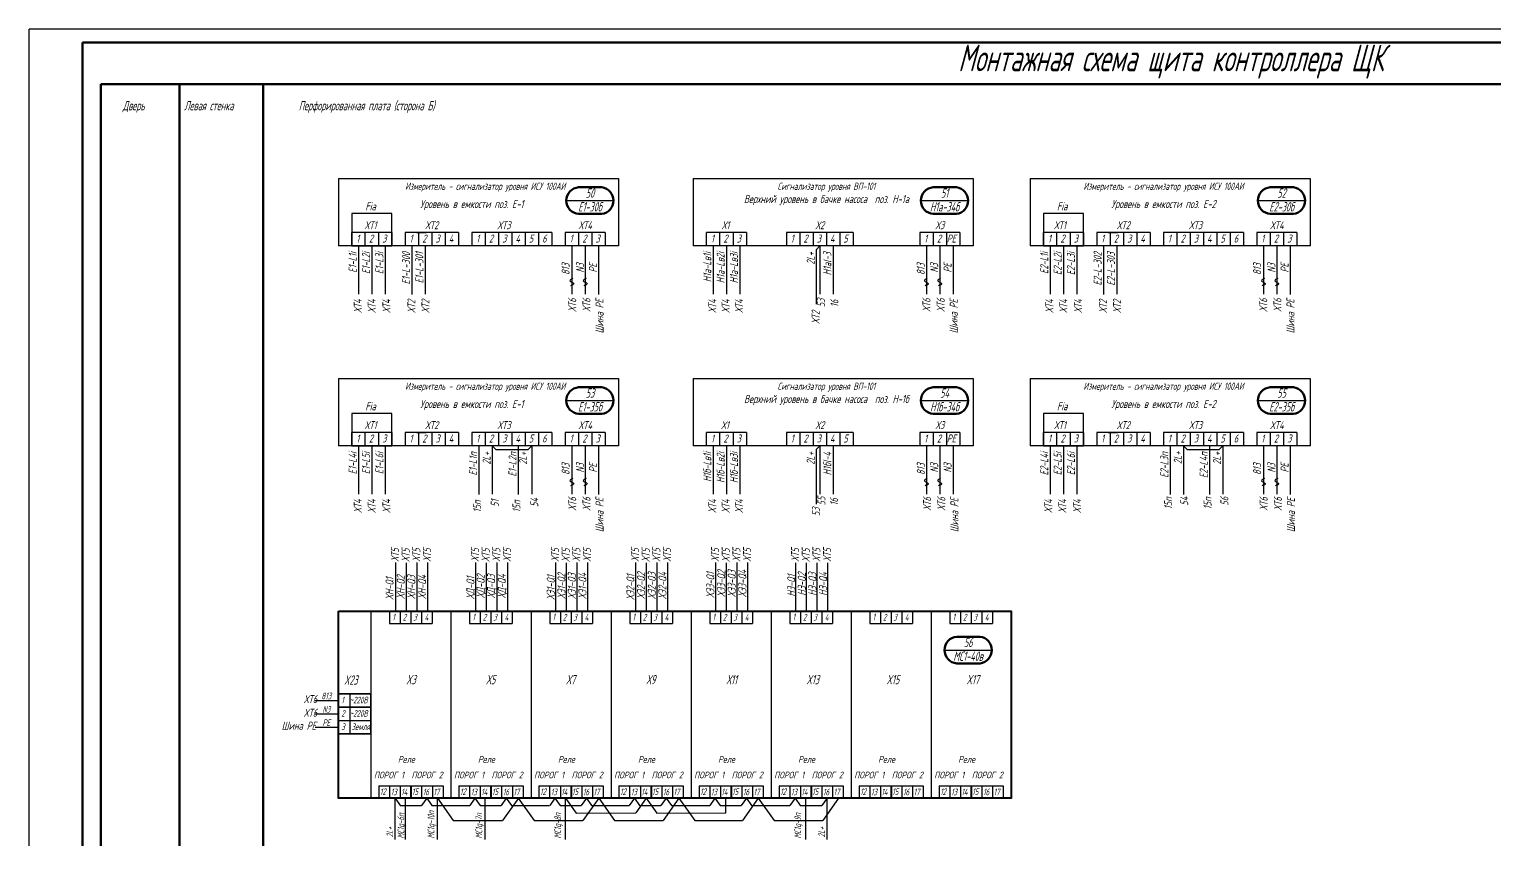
# Model space of a CAD drawing. Header units: millimetres. Extents: x -338 to 6826, y -8218 to 3153.
# Drawn here: x 2037 to 2586, y -5999 to -5695 of the extents above; entities that cross this region are included whole.
import ezdxf
from ezdxf.enums import TextEntityAlignment as Align

# ---------------------------------------------------------------- set-up
doc = ezdxf.new("R2010")
doc.units = ezdxf.units.MM
for name, color, linetype, lineweight in [('Датчики', 31, 'Continuous', 50), ('Рамка тонкая', 5, 'Continuous', 25), ('Текст_КИП', 2, 'Continuous', 25)]:
    doc.layers.add(name, color=color, linetype=linetype, lineweight=lineweight)
for name, color, linetype in [('доп', 7, 'Continuous'), ('ТЕКСТ', 2, 'Continuous'), ('Текст.', 51, 'Continuous')]:
    doc.layers.add(name, color=color, linetype=linetype)
doc.styles.add('Simplex', font='simplex.shx', dxfattribs={"width": 0.7, "oblique": 15})

msp = doc.modelspace()

# ---------------------------------------------------------------- linework, layer by layer
at = {"lineweight": 60}
for p, q in [((2056.94, -5700.16), (3082.94, -5700.16)), ((2056.94, -6284.16), (2056.94, -5700.16))]:
    msp.add_line(p, q, dxfattribs=at)
at = {"color": 5, "lineweight": 60}
for p, q in [((2063.71, -5715.74), (3006.97, -5715.74)), ((2063.71, -6248.51), (2063.71, -5715.74)), ((2093.28, -6248.51), (2093.28, -5715.74)), ((2124.59, -6248.51), (2124.59, -5715.74))]:
    msp.add_line(p, q, dxfattribs=at)
at = {"lineweight": 30}
for p, q in [((2152.83, -5751.12), (2257.83, -5751.12)), ((2152.83, -5751.12), (2152.83, -5776.26)), ((2257.83, -5751.12), (2257.83, -5776.26)), ((2285.73, -5751.12), (2390.73, -5751.12)), ((2285.73, -5751.12), (2285.73, -5776.26)), ((2390.73, -5751.12), (2390.73, -5776.26)), ((2412.06, -5751.12), (2517.06, -5751.12)), ((2412.06, -5751.12), (2412.06, -5776.26)), ((2517.06, -5751.12), (2517.06, -5776.26)), ((2162.83, -5771.26), (2157.83, -5771.26)), ((2157.83, -5776.26), (2157.83, -5771.26)), ((2162.83, -5776.26), (2162.83, -5771.26)), ((2167.83, -5771.26), (2162.83, -5771.26)), ((2167.83, -5771.26), (2167.83, -5776.26)), ((2172.83, -5771.26), (2167.83, -5771.26)), ((2172.83, -5771.26), (2172.83, -5776.26)), ((2177.83, -5771.26), (2177.83, -5776.26)), ((2187.83, -5771.26), (2177.83, -5771.26)), ((2182.83, -5771.26), (2182.83, -5776.26)), ((2187.83, -5771.26), (2187.83, -5776.26)), ((2197.83, -5771.26), (2187.83, -5771.26)), ((2192.83, -5771.26), (2192.83, -5776.26)), ((2197.83, -5771.26), (2197.83, -5776.26)), ((2202.83, -5771.26), (2202.83, -5776.26)), ((2232.83, -5771.26), (2202.83, -5771.26)), ((2207.83, -5771.26), (2207.83, -5776.26)), ((2207.83, -5771.26), (2207.83, -5776.26)), ((2212.83, -5771.26), (2212.83, -5776.26)), ((2217.83, -5771.26), (2217.83, -5776.26)), ((2222.83, -5771.26), (2222.83, -5776.26)), ((2227.83, -5771.26), (2227.83, -5776.26)), ((2227.83, -5771.26), (2227.83, -5776.26)), ((2232.83, -5771.26), (2232.83, -5776.26)), ((2237.83, -5771.26), (2237.83, -5776.26)), ((2252.83, -5771.26), (2237.83, -5771.26)), ((2242.83, -5771.26), (2242.83, -5776.26)), ((2242.83, -5771.26), (2242.83, -5776.26)), ((2247.83, -5771.26), (2247.83, -5776.26)), ((2252.83, -5771.26), (2252.83, -5776.26)), ((2295.73, -5771.26), (2290.73, -5771.26)), ((2290.73, -5776.26), (2290.73, -5771.26)), ((2295.73, -5776.26), (2295.73, -5771.26)), ((2305.73, -5771.26), (2295.73, -5771.26)), ((2300.73, -5771.26), (2300.73, -5776.26)), ((2305.73, -5771.26), (2305.73, -5776.26)), ((2320.73, -5771.26), (2320.73, -5776.26)), ((2345.73, -5771.26), (2320.73, -5771.26)), ((2325.73, -5771.26), (2325.73, -5776.26)), ((2325.73, -5771.26), (2325.73, -5776.26)), ((2330.73, -5771.26), (2330.73, -5776.26)), ((2335.73, -5771.26), (2335.73, -5776.26)), ((2340.73, -5771.26), (2340.73, -5776.26)), ((2345.73, -5771.26), (2340.73, -5771.26)), ((2345.73, -5771.26), (2345.73, -5776.26)), ((2370.73, -5771.26), (2370.73, -5776.26)), ((2385.73, -5771.26), (2370.73, -5771.26)), ((2375.73, -5771.26), (2375.73, -5776.26)), ((2375.73, -5771.26), (2375.73, -5776.26)), ((2380.73, -5771.26), (2380.73, -5776.26)), ((2385.73, -5771.26), (2385.73, -5776.26)), ((2422.06, -5771.26), (2417.06, -5771.26)), ((2417.06, -5776.26), (2417.06, -5771.26)), ((2422.06, -5776.26), (2422.06, -5771.26)), ((2427.06, -5771.26), (2422.06, -5771.26)), ((2427.06, -5771.26), (2427.06, -5776.26)), ((2432.06, -5771.26), (2427.06, -5771.26)), ((2432.06, -5771.26), (2432.06, -5776.26)), ((2437.06, -5771.26), (2437.06, -5776.26)), ((2447.06, -5771.26), (2437.06, -5771.26)), ((2442.06, -5771.26), (2442.06, -5776.26)), ((2447.06, -5771.26), (2447.06, -5776.26)), ((2457.06, -5771.26), (2447.06, -5771.26)), ((2452.06, -5771.26), (2452.06, -5776.26)), ((2457.06, -5771.26), (2457.06, -5776.26)), ((2462.06, -5771.26), (2462.06, -5776.26)), ((2492.06, -5771.26), (2462.06, -5771.26)), ((2467.06, -5771.26), (2467.06, -5776.26)), ((2467.06, -5771.26), (2467.06, -5776.26)), ((2472.06, -5771.26), (2472.06, -5776.26)), ((2477.06, -5771.26), (2477.06, -5776.26)), ((2482.06, -5771.26), (2482.06, -5776.26)), ((2487.06, -5771.26), (2487.06, -5776.26)), ((2487.06, -5771.26), (2487.06, -5776.26)), ((2492.06, -5771.26), (2492.06, -5776.26)), ((2497.06, -5771.26), (2497.06, -5776.26)), ((2512.06, -5771.26), (2497.06, -5771.26)), ((2502.06, -5771.26), (2502.06, -5776.26)), ((2502.06, -5771.26), (2502.06, -5776.26)), ((2507.06, -5771.26), (2507.06, -5776.26)), ((2512.06, -5771.26), (2512.06, -5776.26)), ((2257.83, -5776.26), (2152.83, -5776.26)), ((2390.73, -5776.26), (2285.73, -5776.26)), ((2517.06, -5776.26), (2412.06, -5776.26)), ((2152.83, -5826.05), (2257.83, -5826.05)), ((2152.83, -5826.05), (2152.83, -5851.19)), ((2257.83, -5826.05), (2257.83, -5851.19)), ((2285.73, -5826.05), (2390.73, -5826.05)), ((2285.73, -5826.05), (2285.73, -5851.19)), ((2390.73, -5826.05), (2390.73, -5851.19)), ((2412.06, -5826.05), (2517.06, -5826.05)), ((2412.06, -5826.05), (2412.06, -5851.19)), ((2517.06, -5826.05), (2517.06, -5851.19)), ((2162.83, -5846.19), (2157.83, -5846.19)), ((2157.83, -5851.19), (2157.83, -5846.19)), ((2162.83, -5851.19), (2162.83, -5846.19)), ((2167.83, -5846.19), (2162.83, -5846.19)), ((2167.83, -5846.19), (2167.83, -5851.19)), ((2172.83, -5846.19), (2167.83, -5846.19)), ((2172.83, -5846.19), (2172.83, -5851.19)), ((2177.83, -5846.19), (2177.83, -5851.19)), ((2187.83, -5846.19), (2177.83, -5846.19)), ((2182.83, -5846.19), (2182.83, -5851.19)), ((2187.83, -5846.19), (2187.83, -5851.19)), ((2197.83, -5846.19), (2187.83, -5846.19)), ((2192.83, -5846.19), (2192.83, -5851.19)), ((2197.83, -5846.19), (2197.83, -5851.19)), ((2202.83, -5846.19), (2202.83, -5851.19)), ((2232.83, -5846.19), (2202.83, -5846.19)), ((2207.83, -5846.19), (2207.83, -5851.19)), ((2207.83, -5846.19), (2207.83, -5851.19)), ((2212.83, -5846.19), (2212.83, -5851.19)), ((2217.83, -5846.19), (2217.83, -5851.19)), ((2222.83, -5846.19), (2222.83, -5851.19)), ((2227.83, -5846.19), (2227.83, -5851.19)), ((2227.83, -5846.19), (2227.83, -5851.19)), ((2232.83, -5846.19), (2232.83, -5851.19)), ((2237.83, -5846.19), (2237.83, -5851.19)), ((2252.83, -5846.19), (2237.83, -5846.19)), ((2242.83, -5846.19), (2242.83, -5851.19)), ((2242.83, -5846.19), (2242.83, -5851.19)), ((2247.83, -5846.19), (2247.83, -5851.19)), ((2252.83, -5846.19), (2252.83, -5851.19)), ((2295.73, -5846.19), (2290.73, -5846.19)), ((2290.73, -5851.19), (2290.73, -5846.19)), ((2295.73, -5851.19), (2295.73, -5846.19)), ((2305.73, -5846.19), (2295.73, -5846.19)), ((2300.73, -5846.19), (2300.73, -5851.19)), ((2305.73, -5846.19), (2305.73, -5851.19)), ((2320.73, -5846.19), (2320.73, -5851.19)), ((2345.73, -5846.19), (2320.73, -5846.19)), ((2325.73, -5846.19), (2325.73, -5851.19)), ((2325.73, -5846.19), (2325.73, -5851.19)), ((2330.73, -5846.19), (2330.73, -5851.19)), ((2335.73, -5846.19), (2335.73, -5851.19)), ((2340.73, -5846.19), (2340.73, -5851.19)), ((2345.73, -5846.19), (2340.73, -5846.19)), ((2345.73, -5846.19), (2345.73, -5851.19)), ((2370.73, -5846.19), (2370.73, -5851.19)), ((2385.73, -5846.19), (2370.73, -5846.19)), ((2375.73, -5846.19), (2375.73, -5851.19)), ((2375.73, -5846.19), (2375.73, -5851.19)), ((2380.73, -5846.19), (2380.73, -5851.19)), ((2385.73, -5846.19), (2385.73, -5851.19)), ((2422.06, -5846.19), (2417.06, -5846.19)), ((2417.06, -5851.19), (2417.06, -5846.19)), ((2422.06, -5851.19), (2422.06, -5846.19)), ((2427.06, -5846.19), (2422.06, -5846.19)), ((2427.06, -5846.19), (2427.06, -5851.19)), ((2432.06, -5846.19), (2427.06, -5846.19)), ((2432.06, -5846.19), (2432.06, -5851.19)), ((2437.06, -5846.19), (2437.06, -5851.19)), ((2447.06, -5846.19), (2437.06, -5846.19)), ((2442.06, -5846.19), (2442.06, -5851.19)), ((2447.06, -5846.19), (2447.06, -5851.19)), ((2457.06, -5846.19), (2447.06, -5846.19)), ((2452.06, -5846.19), (2452.06, -5851.19)), ((2457.06, -5846.19), (2457.06, -5851.19)), ((2462.06, -5846.19), (2462.06, -5851.19)), ((2492.06, -5846.19), (2462.06, -5846.19)), ((2467.06, -5846.19), (2467.06, -5851.19)), ((2467.06, -5846.19), (2467.06, -5851.19)), ((2472.06, -5846.19), (2472.06, -5851.19)), ((2477.06, -5846.19), (2477.06, -5851.19)), ((2482.06, -5846.19), (2482.06, -5851.19)), ((2487.06, -5846.19), (2487.06, -5851.19)), ((2487.06, -5846.19), (2487.06, -5851.19)), ((2492.06, -5846.19), (2492.06, -5851.19)), ((2497.06, -5846.19), (2497.06, -5851.19)), ((2512.06, -5846.19), (2497.06, -5846.19)), ((2502.06, -5846.19), (2502.06, -5851.19)), ((2502.06, -5846.19), (2502.06, -5851.19)), ((2507.06, -5846.19), (2507.06, -5851.19)), ((2512.06, -5846.19), (2512.06, -5851.19)), ((2257.83, -5851.19), (2152.83, -5851.19)), ((2390.73, -5851.19), (2285.73, -5851.19)), ((2517.06, -5851.19), (2412.06, -5851.19))]:
    msp.add_line(p, q, dxfattribs=at)
at = {"color": 0, "linetype": 'ByBlock'}
for p, q in [((2238.23, -5759.36), (2255.93, -5759.36)), ((2371.13, -5759.36), (2388.84, -5759.36)), ((2497.46, -5759.36), (2515.16, -5759.36)), ((2238.23, -5834.29), (2255.93, -5834.29)), ((2371.13, -5834.29), (2388.84, -5834.29)), ((2497.46, -5834.29), (2515.16, -5834.29)), ((2379.98, -5927.74), (2397.68, -5927.74))]:
    msp.add_line(p, q, dxfattribs=at)
for p, q in [((2182.15, -5771.26), (2185.65, -5771.26)), ((2441.38, -5771.26), (2444.88, -5771.26)), ((2160.33, -5776.26), (2160.33, -5794.37)), ((2165.33, -5776.26), (2165.33, -5794.37)), ((2170.33, -5776.26), (2170.33, -5794.37)), ((2180.33, -5776.26), (2180.33, -5794.49)), ((2185.33, -5776.26), (2185.33, -5794.37)), ((2240.33, -5776.26), (2240.33, -5794.37)), ((2245.33, -5776.26), (2245.33, -5794.37)), ((2250.33, -5776.26), (2250.33, -5794.49)), ((2293.23, -5776.26), (2293.23, -5794.37)), ((2298.23, -5776.26), (2298.23, -5794.37)), ((2303.23, -5776.26), (2303.23, -5794.37)), ((2331.87, -5777.73), (2333.23, -5776.26)), ((2331.87, -5777.73), (2331.87, -5798.18)), ((2333.23, -5776.26), (2333.23, -5794.37)), ((2338.23, -5776.26), (2338.23, -5794.37)), ((2373.23, -5776.26), (2373.23, -5794.37)), ((2378.23, -5776.26), (2378.23, -5794.37)), ((2383.23, -5776.26), (2383.23, -5794.37)), ((2419.56, -5776.26), (2419.56, -5794.37)), ((2424.56, -5776.26), (2424.56, -5794.37)), ((2429.56, -5776.26), (2429.56, -5794.37)), ((2439.56, -5776.26), (2439.56, -5794.49)), ((2444.56, -5776.26), (2444.56, -5794.37)), ((2499.56, -5776.26), (2499.56, -5794.37)), ((2504.56, -5776.26), (2504.56, -5794.37)), ((2509.56, -5776.26), (2509.56, -5794.49)), ((2185.33, -5789.37), (2185.33, -5794.37)), ((2444.56, -5789.37), (2444.56, -5794.37)), ((2182.15, -5846.19), (2185.65, -5846.19)), ((2441.38, -5846.19), (2444.88, -5846.19)), ((2160.33, -5851.19), (2160.33, -5869.29)), ((2165.33, -5851.19), (2165.33, -5869.29)), ((2170.33, -5851.19), (2170.33, -5869.29)), ((2205.47, -5851.19), (2205.47, -5869.42)), ((2210.47, -5851.19), (2210.47, -5869.29)), ((2211.83, -5852.66), (2210.47, -5851.19)), ((2211.83, -5852.66), (2223.88, -5852.66)), ((2220.24, -5851.19), (2220.24, -5869.42)), ((2220.24, -5851.19), (2220.24, -5869.42)), ((2223.88, -5852.66), (2225.24, -5851.19)), ((2225.24, -5851.19), (2225.24, -5869.29)), ((2225.24, -5851.19), (2225.24, -5869.29)), ((2240.33, -5851.19), (2240.33, -5869.29)), ((2245.33, -5851.19), (2245.33, -5869.29)), ((2250.33, -5851.19), (2250.33, -5869.42)), ((2293.23, -5851.19), (2293.23, -5869.29)), ((2298.23, -5851.19), (2298.23, -5869.29)), ((2303.23, -5851.19), (2303.23, -5869.29)), ((2331.87, -5852.66), (2333.23, -5851.19)), ((2331.87, -5852.66), (2331.87, -5873.11)), ((2333.23, -5851.19), (2333.23, -5869.29)), ((2338.23, -5851.19), (2338.23, -5869.29)), ((2373.23, -5851.19), (2373.23, -5869.29)), ((2378.23, -5851.19), (2378.23, -5869.29)), ((2383.23, -5851.19), (2383.23, -5869.29)), ((2419.56, -5851.19), (2419.56, -5869.29)), ((2424.56, -5851.19), (2424.56, -5869.29)), ((2429.56, -5851.19), (2429.56, -5869.29)), ((2464.56, -5851.19), (2464.56, -5869.42)), ((2469.56, -5851.19), (2469.56, -5869.48)), ((2470.92, -5852.66), (2469.56, -5851.19)), ((2470.92, -5852.66), (2482.97, -5852.66)), ((2479.33, -5851.19), (2479.33, -5869.42)), ((2482.97, -5852.66), (2484.33, -5851.19)), ((2484.33, -5851.19), (2484.33, -5869.29)), ((2499.56, -5851.19), (2499.56, -5869.29)), ((2504.56, -5851.19), (2504.56, -5869.29)), ((2509.56, -5851.19), (2509.56, -5869.42)), ((2174.18, -5894.96), (2174.18, -5913.06)), ((2178.18, -5895.06), (2178.18, -5913.16)), ((2182.18, -5894.96), (2182.18, -5913.06)), ((2186.18, -5894.96), (2186.18, -5913.06)), ((2204.18, -5894.96), (2204.18, -5913.06)), ((2208.18, -5895.06), (2208.18, -5913.16)), ((2212.18, -5894.96), (2212.18, -5913.06)), ((2216.18, -5894.96), (2216.18, -5913.06)), ((2234.18, -5894.96), (2234.18, -5913.06)), ((2238.18, -5895.06), (2238.18, -5913.16)), ((2242.18, -5894.96), (2242.18, -5913.06)), ((2246.18, -5894.96), (2246.18, -5913.06)), ((2264.18, -5894.96), (2264.18, -5913.06)), ((2268.18, -5895.06), (2268.18, -5913.16)), ((2272.18, -5894.96), (2272.18, -5913.06)), ((2276.18, -5894.96), (2276.18, -5913.06)), ((2294.18, -5894.96), (2294.18, -5913.06)), ((2298.18, -5895.06), (2298.18, -5913.16)), ((2302.18, -5894.96), (2302.18, -5913.06)), ((2306.18, -5894.96), (2306.18, -5913.06)), ((2324.18, -5895.05), (2324.18, -5913.15)), ((2328.18, -5895.06), (2328.18, -5913.16)), ((2332.18, -5895.05), (2332.18, -5913.15)), ((2336.18, -5895.05), (2336.18, -5913.15)), ((2165, -5913.15), (2165, -5983.26)), ((2171.99, -5913.16), (2171.99, -5917.8)), ((2175.99, -5913.16), (2175.99, -5917.8)), ((2179.99, -5913.16), (2179.99, -5917.8)), ((2183.99, -5913.16), (2183.99, -5917.8)), ((2183.99, -5913.16), (2183.99, -5917.8)), ((2187.99, -5913.16), (2187.99, -5917.8)), ((2195, -5913.15), (2195, -5983.26)), ((2195, -5913.25), (2195, -5983.26)), ((2201.99, -5913.16), (2201.99, -5917.8)), ((2205.99, -5913.16), (2205.99, -5917.8)), ((2209.99, -5913.16), (2209.99, -5917.8)), ((2213.99, -5913.16), (2213.99, -5917.8)), ((2213.99, -5913.16), (2213.99, -5917.8)), ((2217.99, -5913.16), (2217.99, -5917.8)), ((2225, -5913.15), (2225, -5983.26)), ((2225, -5913.25), (2225, -5983.26)), ((2231.99, -5913.16), (2231.99, -5917.8)), ((2235.99, -5913.16), (2235.99, -5917.8)), ((2239.99, -5913.16), (2239.99, -5917.8)), ((2243.99, -5913.16), (2243.99, -5917.8)), ((2243.99, -5913.16), (2243.99, -5917.8)), ((2247.99, -5913.16), (2247.99, -5917.8)), ((2255, -5913.15), (2255, -5983.26)), ((2255, -5913.25), (2255, -5983.26)), ((2261.99, -5913.16), (2261.99, -5917.8)), ((2265.99, -5913.16), (2265.99, -5917.8)), ((2269.99, -5913.16), (2269.99, -5917.8)), ((2273.99, -5913.16), (2273.99, -5917.8)), ((2273.99, -5913.16), (2273.99, -5917.8)), ((2277.99, -5913.16), (2277.99, -5917.8)), ((2285.01, -5913.15), (2285.01, -5983.26)), ((2285.01, -5913.25), (2285.01, -5983.26)), ((2285.01, -5913.25), (2285.01, -5983.26)), ((2291.99, -5913.16), (2291.99, -5917.8)), ((2295.99, -5913.16), (2295.99, -5917.8)), ((2299.99, -5913.16), (2299.99, -5917.8)), ((2303.99, -5913.16), (2303.99, -5917.8)), ((2303.99, -5913.16), (2303.99, -5917.8)), ((2307.99, -5913.16), (2307.99, -5917.8)), ((2315.01, -5913.15), (2315.01, -5983.26)), ((2315.01, -5913.25), (2315.01, -5983.26)), ((2315.01, -5913.25), (2315.01, -5983.26)), ((2322, -5913.16), (2322, -5917.8)), ((2326, -5913.16), (2326, -5917.8)), ((2330, -5913.16), (2330, -5917.8)), ((2334, -5913.16), (2334, -5917.8)), ((2334, -5913.16), (2334, -5917.8)), ((2338, -5913.16), (2338, -5917.8)), ((2345.01, -5913.15), (2345.01, -5983.26)), ((2345.01, -5913.25), (2345.01, -5983.26)), ((2345.01, -5913.25), (2345.01, -5983.26)), ((2345.01, -5913.25), (2345.01, -5983.26)), ((2352, -5913.16), (2352, -5917.8)), ((2356, -5913.16), (2356, -5917.8)), ((2360, -5913.16), (2360, -5917.8)), ((2364, -5913.16), (2364, -5917.8)), ((2364, -5913.16), (2364, -5917.8)), ((2368, -5913.16), (2368, -5917.8)), ((2375.01, -5913.15), (2375.01, -5983.26)), ((2375.01, -5913.25), (2375.01, -5983.26)), ((2375.01, -5913.25), (2375.01, -5983.26)), ((2375.01, -5913.25), (2375.01, -5983.26)), ((2382, -5913.16), (2382, -5917.8)), ((2386, -5913.16), (2386, -5917.8)), ((2390, -5913.16), (2390, -5917.8)), ((2394, -5913.16), (2394, -5917.8)), ((2394, -5913.16), (2394, -5917.8)), ((2398, -5913.16), (2398, -5917.8)), ((2405.01, -5913.25), (2405.01, -5983.26)), ((2171.99, -5917.8), (2187.99, -5917.8)), ((2201.99, -5917.8), (2217.99, -5917.8)), ((2231.99, -5917.8), (2247.99, -5917.8)), ((2261.99, -5917.8), (2277.99, -5917.8)), ((2291.99, -5917.8), (2307.99, -5917.8)), ((2322, -5917.8), (2338, -5917.8)), ((2352, -5917.8), (2368, -5917.8)), ((2382, -5917.8), (2398, -5917.8)), ((2144.03, -5946.7), (2152.83, -5946.7)), ((2144.03, -5951.7), (2152.83, -5951.7)), ((2144.03, -5956.7), (2152.83, -5956.7)), ((2167.96, -5978.62), (2167.96, -5983.26)), ((2167.96, -5978.62), (2179.98, -5978.62)), ((2171.96, -5978.62), (2171.96, -5983.26)), ((2175.98, -5978.62), (2175.98, -5983.26)), ((2179.98, -5978.62), (2179.98, -5983.26)), ((2179.98, -5978.62), (2179.98, -5983.26)), ((2179.98, -5978.62), (2192.01, -5978.62)), ((2183.98, -5978.62), (2183.98, -5983.26)), ((2188.01, -5978.62), (2188.01, -5983.26)), ((2192.01, -5978.62), (2192.01, -5983.26)), ((2192.01, -5978.62), (2192.01, -5983.26)), ((2197.96, -5978.62), (2197.96, -5983.26)), ((2197.96, -5978.62), (2209.98, -5978.62)), ((2201.96, -5978.62), (2201.96, -5983.26)), ((2205.98, -5978.62), (2205.98, -5983.26)), ((2209.98, -5978.62), (2209.98, -5983.26)), ((2209.98, -5978.62), (2209.98, -5983.26)), ((2209.98, -5978.62), (2209.98, -5983.26)), ((2209.98, -5978.62), (2222.01, -5978.62)), ((2209.98, -5978.62), (2209.98, -5983.26)), ((2209.98, -5978.62), (2209.98, -5983.26)), ((2213.98, -5978.62), (2213.98, -5983.26)), ((2218.01, -5978.62), (2218.01, -5983.26)), ((2222.01, -5978.62), (2222.01, -5983.26)), ((2222.01, -5978.62), (2222.01, -5983.26)), ((2227.96, -5978.62), (2227.96, -5983.26)), ((2227.96, -5978.62), (2239.99, -5978.62)), ((2231.96, -5978.62), (2231.96, -5983.26)), ((2235.99, -5978.62), (2235.99, -5983.26)), ((2239.99, -5978.62), (2239.99, -5983.26)), ((2239.99, -5978.62), (2239.99, -5983.26)), ((2239.99, -5978.62), (2239.99, -5983.26)), ((2239.99, -5978.62), (2252.01, -5978.62)), ((2239.99, -5978.62), (2239.99, -5983.26)), ((2239.99, -5978.62), (2239.99, -5983.26)), ((2243.99, -5978.62), (2243.99, -5983.26)), ((2248.01, -5978.62), (2248.01, -5983.26)), ((2252.01, -5978.62), (2252.01, -5983.26)), ((2252.01, -5978.62), (2252.01, -5983.26)), ((2257.96, -5978.62), (2257.96, -5983.26)), ((2257.96, -5978.62), (2269.99, -5978.62)), ((2261.96, -5978.62), (2261.96, -5983.26)), ((2265.99, -5978.62), (2265.99, -5983.26)), ((2269.99, -5978.62), (2269.99, -5983.26)), ((2269.99, -5978.62), (2269.99, -5983.26)), ((2269.99, -5978.62), (2269.99, -5983.26)), ((2269.99, -5978.62), (2282.02, -5978.62)), ((2269.99, -5978.62), (2269.99, -5983.26)), ((2269.99, -5978.62), (2269.99, -5983.26)), ((2273.99, -5978.62), (2273.99, -5983.26)), ((2278.02, -5978.62), (2278.02, -5983.26)), ((2282.02, -5978.62), (2282.02, -5983.26)), ((2282.02, -5978.62), (2282.02, -5983.26)), ((2287.96, -5978.62), (2287.96, -5983.26)), ((2287.96, -5978.62), (2299.99, -5978.62)), ((2291.96, -5978.62), (2291.96, -5983.26)), ((2295.99, -5978.62), (2295.99, -5983.26)), ((2299.99, -5978.62), (2299.99, -5983.26)), ((2299.99, -5978.62), (2299.99, -5983.26)), ((2299.99, -5978.62), (2299.99, -5983.26)), ((2299.99, -5978.62), (2312.02, -5978.62)), ((2299.99, -5978.62), (2299.99, -5983.26)), ((2299.99, -5978.62), (2299.99, -5983.26)), ((2303.99, -5978.62), (2303.99, -5983.26)), ((2308.02, -5978.62), (2308.02, -5983.26)), ((2312.02, -5978.62), (2312.02, -5983.26)), ((2312.02, -5978.62), (2312.02, -5983.26)), ((2317.96, -5978.62), (2317.96, -5983.26)), ((2317.96, -5978.62), (2329.99, -5978.62)), ((2321.96, -5978.62), (2321.96, -5983.26)), ((2325.99, -5978.62), (2325.99, -5983.26)), ((2329.99, -5978.62), (2329.99, -5983.26)), ((2329.99, -5978.62), (2329.99, -5983.26)), ((2329.99, -5978.62), (2329.99, -5983.26)), ((2329.99, -5978.62), (2342.02, -5978.62)), ((2329.99, -5978.62), (2329.99, -5983.26)), ((2329.99, -5978.62), (2329.99, -5983.26)), ((2333.99, -5978.62), (2333.99, -5983.26)), ((2338.02, -5978.62), (2338.02, -5983.26)), ((2342.02, -5978.62), (2342.02, -5983.26)), ((2342.02, -5978.62), (2342.02, -5983.26)), ((2347.96, -5978.62), (2347.96, -5983.26)), ((2347.96, -5978.62), (2359.99, -5978.62)), ((2351.96, -5978.62), (2351.96, -5983.26)), ((2355.99, -5978.62), (2355.99, -5983.26)), ((2359.99, -5978.62), (2359.99, -5983.26)), ((2359.99, -5978.62), (2359.99, -5983.26)), ((2359.99, -5978.62), (2359.99, -5983.26)), ((2359.99, -5978.62), (2372.02, -5978.62)), ((2359.99, -5978.62), (2359.99, -5983.26)), ((2359.99, -5978.62), (2359.99, -5983.26)), ((2363.99, -5978.62), (2363.99, -5983.26)), ((2368.02, -5978.62), (2368.02, -5983.26)), ((2372.02, -5978.62), (2372.02, -5983.26)), ((2372.02, -5978.62), (2372.02, -5983.26)), ((2377.96, -5978.62), (2377.96, -5983.26)), ((2377.96, -5978.62), (2389.99, -5978.62)), ((2381.96, -5978.62), (2381.96, -5983.26)), ((2385.99, -5978.62), (2385.99, -5983.26)), ((2389.99, -5978.62), (2389.99, -5983.26)), ((2389.99, -5978.62), (2389.99, -5983.26)), ((2389.99, -5978.62), (2389.99, -5983.26)), ((2389.99, -5978.62), (2402.02, -5978.62)), ((2389.99, -5978.62), (2389.99, -5983.26)), ((2389.99, -5978.62), (2389.99, -5983.26)), ((2393.99, -5978.62), (2393.99, -5983.26)), ((2398.02, -5978.62), (2398.02, -5983.26)), ((2402.02, -5978.62), (2402.02, -5983.26)), ((2402.02, -5978.62), (2402.02, -5983.26)), ((2174.02, -5983.25), (2175.97, -5986.01)), ((2174.02, -5998.77), (2174.02, -5983.26)), ((2175.97, -5986.02), (2183.93, -5986.02)), ((2178.01, -5998.77), (2178.01, -5983.26)), ((2185.89, -5983.26), (2183.93, -5986.02)), ((2185.89, -5983.26), (2187.84, -5986.02)), ((2187.84, -5986.02), (2202.02, -5986.02)), ((2189.91, -5998.77), (2189.91, -5983.26)), ((2189.91, -5983.26), (2195.86, -5991.62)), ((2203.98, -5983.26), (2202.02, -5986.02)), ((2203.98, -5983.26), (2205.93, -5986.02)), ((2205.93, -5986.02), (2213.77, -5986.02)), ((2207.8, -5998.77), (2207.8, -5983.26)), ((2215.73, -5983.26), (2213.77, -5986.02)), ((2220.25, -5983.23), (2214.33, -5991.62)), ((2215.73, -5983.26), (2217.68, -5986.02)), ((2217.68, -5986.02), (2231.98, -5986.03)), ((2220.23, -5983.26), (2226.18, -5991.62)), ((2233.96, -5983.26), (2232, -5986.02)), ((2233.96, -5983.26), (2235.91, -5986.02)), ((2235.91, -5986.02), (2243.79, -5986.02)), ((2237.95, -5998.77), (2237.95, -5983.26)), ((2237.95, -5983.26), (2241.89, -5988.82)), ((2245.74, -5983.26), (2243.79, -5986.02)), ((2250.36, -5983.26), (2244.46, -5991.62)), ((2245.74, -5983.26), (2247.7, -5986.02)), ((2247.7, -5986.02), (2261.8, -5986.02)), ((2250.36, -5983.26), (2256.29, -5991.59)), ((2263.76, -5983.26), (2261.8, -5986.02)), ((2263.76, -5983.26), (2265.71, -5986.02)), ((2268.19, -5983.23), (2264.26, -5988.79)), ((2265.71, -5986.02), (2273.7, -5986.02)), ((2268.19, -5983.26), (2272.14, -5988.82)), ((2275.65, -5983.26), (2273.7, -5986.02)), ((2280.43, -5983.26), (2274.55, -5991.59)), ((2275.65, -5983.26), (2277.61, -5986.02)), ((2277.61, -5986.02), (2291.97, -5986.02)), ((2280.43, -5983.26), (2286.36, -5991.59)), ((2293.92, -5983.26), (2291.97, -5986.02)), ((2293.92, -5983.26), (2295.87, -5986.02)), ((2295.87, -5986.02), (2303.78, -5986.02)), ((2298.04, -5988.79), (2298.05, -5983.23)), ((2305.73, -5983.26), (2303.78, -5986.02)), ((2310.14, -5983.26), (2304.25, -5991.59)), ((2305.73, -5983.26), (2307.69, -5986.02)), ((2307.69, -5986.02), (2322.04, -5986.02)), ((2310.14, -5983.26), (2316.07, -5991.59)), ((2323.99, -5983.26), (2322.04, -5986.02)), ((2323.99, -5983.26), (2325.94, -5986.02)), ((2325.94, -5986.02), (2334.04, -5986.02)), ((2328.05, -5998.77), (2328.05, -5983.26)), ((2336, -5983.26), (2334.04, -5986.02)), ((2340.2, -5983.26), (2334.32, -5991.59)), ((2336, -5998.77), (2336, -5983.26)), ((2195.86, -5991.62), (2214.33, -5991.62)), ((2226.18, -5991.62), (2244.46, -5991.62)), ((2241.89, -5988.82), (2264.26, -5988.79)), ((2256.29, -5991.59), (2274.55, -5991.59)), ((2272.14, -5988.82), (2298.05, -5988.79)), ((2286.36, -5991.59), (2304.25, -5991.59)), ((2316.07, -5991.59), (2334.32, -5991.59))]:
    msp.add_line(p, q)
at = {"ltscale": 0.5}
for p, q in [((2217.83, -5776.26), (2212.83, -5776.26)), ((2252.83, -5776.26), (2247.83, -5776.26)), ((2335.73, -5776.26), (2330.73, -5776.26)), ((2385.73, -5776.26), (2380.73, -5776.26)), ((2477.06, -5776.26), (2472.06, -5776.26)), ((2517.06, -5776.26), (2507.06, -5776.26)), ((2217.83, -5851.19), (2212.83, -5851.19)), ((2252.83, -5851.19), (2247.83, -5851.19)), ((2335.73, -5851.19), (2330.73, -5851.19)), ((2385.73, -5851.19), (2380.73, -5851.19)), ((2477.06, -5851.19), (2472.06, -5851.19)), ((2517.06, -5851.19), (2507.06, -5851.19))]:
    msp.add_line(p, q, dxfattribs=at)
at = {"lineweight": 40}
for p, q in [((2405.01, -5913.25), (2405.01, -5983.26)), ((2179.98, -5978.62), (2179.98, -5983.26)), ((2209.98, -5978.62), (2209.98, -5983.26)), ((2239.99, -5978.62), (2239.99, -5983.26)), ((2269.99, -5978.62), (2269.99, -5983.26)), ((2299.99, -5978.62), (2299.99, -5983.26)), ((2329.99, -5978.62), (2329.99, -5983.26)), ((2359.99, -5978.62), (2359.99, -5983.26)), ((2389.99, -5978.62), (2389.99, -5983.26))]:
    msp.add_line(p, q, dxfattribs=at)
at = {"lineweight": 25}
for p, q in [((2152.83, -5944.2), (2165, -5944.2)), ((2165, -5944.2), (2152.83, -5944.2)), ((2152.83, -5944.2), (2152.83, -5949.2)), ((2152.83, -5945.37), (2152.83, -5950.37)), ((2152.83, -5946.7), (2152.83, -5951.7)), ((2157.24, -5954.2), (2157.24, -5944.2)), ((2165, -5954.2), (2165, -5944.2)), ((2152.83, -5949.2), (2165, -5949.2)), ((2165, -5949.2), (2152.83, -5949.2)), ((2152.83, -5949.2), (2152.83, -5959.2)), ((2152.83, -5954.2), (2165, -5954.2)), ((2152.83, -5959.2), (2165, -5959.2)), ((2165, -5959.2), (2152.83, -5959.2)), ((2157.24, -5959.2), (2157.24, -5954.2)), ((2165, -5959.2), (2165, -5954.2))]:
    msp.add_line(p, q, dxfattribs=at)
for points in [[(2157.83, -5776.26), (2172.83, -5776.26), (2172.83, -5764.19), (2157.83, -5764.19)], [(2417.06, -5776.26), (2432.06, -5776.26), (2432.06, -5764.19), (2417.06, -5764.19)], [(2157.83, -5851.19), (2172.83, -5851.19), (2172.83, -5839.12), (2157.83, -5839.12)], [(2417.06, -5851.19), (2432.06, -5851.19), (2432.06, -5839.12), (2417.06, -5839.12)]]:
    msp.add_lwpolyline(points, close=True)
at = {"lineweight": 40}
msp.add_lwpolyline([(2152.83, -5913.15), (2405.01, -5913.15), (2405.01, -5983.26), (2152.83, -5983.26)], close=True, dxfattribs=at)
at = {"color": 30, "linetype": 'ByBlock', "lineweight": 30, "end_tangent": (0, -1)}
for points in [[(2240.64, -5788.51), (2239.58, -5789.38), (2240.99, -5790.46), (2239.77, -5791.25)], [(2245.64, -5788.51), (2244.58, -5789.38), (2245.99, -5790.46), (2244.77, -5791.25)], [(2373.54, -5788.51), (2372.48, -5789.38), (2373.89, -5790.46), (2372.67, -5791.25)], [(2378.54, -5788.51), (2377.48, -5789.38), (2378.89, -5790.46), (2377.67, -5791.25)], [(2499.87, -5788.51), (2498.81, -5789.38), (2500.22, -5790.46), (2499, -5791.25)], [(2504.87, -5788.51), (2503.81, -5789.38), (2505.22, -5790.46), (2504, -5791.25)], [(2240.64, -5863.44), (2239.58, -5864.31), (2240.99, -5865.39), (2239.77, -5866.17)], [(2245.64, -5863.44), (2244.58, -5864.31), (2245.99, -5865.39), (2244.77, -5866.17)], [(2373.54, -5863.44), (2372.48, -5864.31), (2373.89, -5865.39), (2372.67, -5866.17)], [(2378.54, -5863.44), (2377.48, -5864.31), (2378.89, -5865.39), (2377.67, -5866.17)], [(2499.87, -5863.44), (2498.81, -5864.31), (2500.22, -5865.39), (2499, -5866.17)], [(2504.87, -5863.44), (2503.81, -5864.31), (2505.22, -5865.39), (2504, -5866.17)]]:
    msp.add_spline(points, degree=3, dxfattribs=at)
at = {"layer": 'Датчики'}
for points in [[(2242.85, -5754.36, 0.926486), (2242.85, -5764.34, 0.920396)], [(2251.55, -5764.34, 0.877065), (2251.55, -5754.36, 0.890947)], [(2375.76, -5754.36, 0.926486), (2375.76, -5764.34, 0.920396)], [(2384.46, -5764.34, 0.877065), (2384.46, -5754.36, 0.890947)], [(2502.08, -5754.36, 0.926486), (2502.08, -5764.34, 0.920396)], [(2510.79, -5764.34, 0.877065), (2510.79, -5754.36, 0.890947)], [(2242.85, -5829.29, 0.926486), (2242.85, -5839.27, 0.920396)], [(2251.55, -5839.27, 0.877065), (2251.55, -5829.29, 0.890947)], [(2375.76, -5829.29, 0.926486), (2375.76, -5839.27, 0.920396)], [(2384.46, -5839.27, 0.877065), (2384.46, -5829.29, 0.890947)], [(2502.08, -5829.29, 0.926486), (2502.08, -5839.27, 0.920396)], [(2510.79, -5839.27, 0.877065), (2510.79, -5829.29, 0.890947)], [(2384.6, -5922.74, 0.926486), (2384.6, -5932.73, 0.920396)], [(2393.3, -5932.73, 0.877065), (2393.3, -5922.74, 0.890947)]]:
    msp.add_lwpolyline(points, format="xyb", dxfattribs=at)
for points in [[(2251.55, -5754.36), (2242.85, -5754.36)], [(2384.46, -5754.36), (2375.76, -5754.36)], [(2510.79, -5754.36), (2502.08, -5754.36)], [(2251.55, -5764.34), (2242.85, -5764.34)], [(2384.46, -5764.34), (2375.76, -5764.34)], [(2510.79, -5764.34), (2502.08, -5764.34)], [(2251.55, -5829.29), (2242.85, -5829.29)], [(2384.46, -5829.29), (2375.76, -5829.29)], [(2510.79, -5829.29), (2502.08, -5829.29)], [(2251.55, -5839.27), (2242.85, -5839.27)], [(2384.46, -5839.27), (2375.76, -5839.27)], [(2510.79, -5839.27), (2502.08, -5839.27)], [(2393.3, -5922.74), (2384.6, -5922.74)], [(2393.3, -5932.73), (2384.6, -5932.73)]]:
    msp.add_lwpolyline(points, dxfattribs=at)
at = {"layer": 'Рамка тонкая'}
for p in [(3087.94, -5695.16), (2036.94, -6289.16)]:
    msp.add_line(p, (2036.94, -5695.16), dxfattribs=at)

# ---------------------------------------------------------------- texts
at = {"lineweight": -3, "style": 'Simplex', "oblique": 15, "width": 0.6}
for s, p in [('X23', (2154.92, -5940.73)), ('X3', (2178.21, -5940.57)), ('Х5', (2208.22, -5940.57)), ('Х7', (2238.22, -5940.57)), ('Х9', (2268.22, -5940.57)), ('Х11', (2298.22, -5940.57)), ('X13', (2328.22, -5940.57)), ('X15', (2358.22, -5940.57)), ('X17', (2388.22, -5940.57))]:
    msp.add_text(s, height=3.5, dxfattribs=at).set_placement(p)
at = {"color": 2, "lineweight": -3, "style": 'Simplex', "oblique": 15, "width": 0.6}
for s, p in [('813', (2148.28, -5946.18)), ('N3', (2148.28, -5951.18)), ('PE', (2148.28, -5956.18))]:
    msp.add_text(s, height=2.5, dxfattribs=at).set_placement(p, align=Align.CENTER)
at = {"lineweight": 25, "style": 'Simplex', "oblique": 15, "width": 0.6}
for s, p in [('1', (2153.87, -5947.75)), ('~220В', (2157.04, -5947.75)), ('2', (2153.87, -5952.75)), ('~220В', (2157.04, -5952.75)), ('3', (2153.87, -5957.75)), ('Земля', (2157.7, -5957.75))]:
    msp.add_text(s, height=2.5, dxfattribs=at).set_placement(p)
at = {"style": 'Simplex', "oblique": 15, "width": 0.7}
for s, p in [('Реле ', (2175.09, -5969.95)), ('Реле ', (2205.09, -5969.95)), ('Реле ', (2235.09, -5969.95)), ('Реле ', (2265.1, -5969.95)), ('Реле ', (2295.1, -5969.95)), ('Реле ', (2325.1, -5969.95)), ('Реле ', (2355.1, -5969.95)), ('Реле ', (2385.1, -5969.95)), ('ПОРОГ 1  ПОРОГ 2', (2166.12, -5975.81)), ('ПОРОГ 1  ПОРОГ 2', (2196.12, -5975.81)), ('ПОРОГ 1  ПОРОГ 2', (2226.12, -5975.81)), ('ПОРОГ 1  ПОРОГ 2', (2256.12, -5975.81)), ('ПОРОГ 1  ПОРОГ 2', (2286.12, -5975.81)), ('ПОРОГ 1  ПОРОГ 2', (2316.12, -5975.81)), ('ПОРОГ 1  ПОРОГ 2', (2346.12, -5975.81)), ('ПОРОГ 1  ПОРОГ 2', (2376.12, -5975.81))]:
    msp.add_text(s, height=2.5, dxfattribs=at).set_placement(p)
at = {"color": 2, "linetype": 'Continuous', "style": 'Simplex', "oblique": 15, "width": 0.6}
for s, p in [('МС1q-6п', (2177.47, -5998.38)), ('МС1q-10п', (2188.78, -5998.38)), ('МС1q-7п', (2206.69, -5998.38)), ('МС1q-8п', (2236.24, -5998.38)), ('МС1q-9п', (2326.23, -5998.38)), ('2L+', (2173.32, -5997.92)), ('2L+', (2335.19, -5997.92))]:
    msp.add_text(s, height=2.5, rotation=90, dxfattribs=at).set_placement(p)
at = {"layer": 'доп', "style": 'Simplex', "oblique": 15, "width": 0.6}
for s, p in [('1', (2173.47, -5916.6)), ('2', (2177.56, -5916.69)), ('3', (2181.47, -5916.69)), ('4', (2185.78, -5916.73)), ('1', (2203.47, -5916.6)), ('2', (2207.56, -5916.69)), ('3', (2211.47, -5916.69)), ('4', (2215.78, -5916.73)), ('1', (2233.47, -5916.6)), ('2', (2237.56, -5916.69)), ('3', (2241.47, -5916.69)), ('4', (2245.78, -5916.73)), ('1', (2263.47, -5916.6)), ('2', (2267.56, -5916.69)), ('3', (2271.47, -5916.69)), ('4', (2275.78, -5916.73)), ('1', (2293.47, -5916.6)), ('2', (2297.56, -5916.69)), ('3', (2301.47, -5916.69)), ('4', (2305.78, -5916.73)), ('1', (2323.47, -5916.6)), ('2', (2327.56, -5916.69)), ('3', (2331.47, -5916.69)), ('4', (2335.78, -5916.73)), ('1', (2353.47, -5916.6)), ('2', (2357.56, -5916.69)), ('3', (2361.47, -5916.69)), ('4', (2365.78, -5916.73)), ('1', (2383.47, -5916.6)), ('2', (2387.56, -5916.69)), ('3', (2391.47, -5916.69)), ('4', (2395.79, -5916.73)), ('12', (2169.46, -5982.06)), ('13', (2173.55, -5982.15)), ('14', (2177.46, -5982.15)), ('15', (2181.49, -5982.06)), ('16', (2185.58, -5982.15)), ('17', (2189.49, -5982.15)), ('12', (2199.46, -5982.06)), ('13', (2203.55, -5982.15)), ('14', (2207.46, -5982.15)), ('15', (2211.49, -5982.06)), ('16', (2215.58, -5982.15)), ('17', (2219.49, -5982.15)), ('12', (2229.46, -5982.06)), ('13', (2233.55, -5982.15)), ('14', (2237.46, -5982.15)), ('15', (2241.49, -5982.06)), ('16', (2245.58, -5982.15)), ('17', (2249.49, -5982.15)), ('12', (2259.46, -5982.06)), ('13', (2263.55, -5982.15)), ('14', (2267.46, -5982.15)), ('15', (2271.49, -5982.06)), ('16', (2275.58, -5982.15)), ('17', (2279.49, -5982.15)), ('12', (2289.46, -5982.06)), ('13', (2293.55, -5982.15)), ('14', (2297.46, -5982.15)), ('15', (2301.49, -5982.06)), ('16', (2305.58, -5982.15)), ('17', (2309.49, -5982.15)), ('12', (2319.46, -5982.06)), ('13', (2323.56, -5982.15)), ('14', (2327.46, -5982.15)), ('15', (2331.49, -5982.06)), ('16', (2335.58, -5982.15)), ('17', (2339.49, -5982.15)), ('12', (2349.47, -5982.06)), ('13', (2353.56, -5982.15)), ('14', (2357.46, -5982.15)), ('15', (2361.49, -5982.06)), ('16', (2365.58, -5982.15)), ('17', (2369.49, -5982.15)), ('12', (2379.47, -5982.06)), ('13', (2383.56, -5982.15)), ('14', (2387.46, -5982.15)), ('15', (2391.49, -5982.06)), ('16', (2395.59, -5982.15)), ('17', (2399.49, -5982.15))]:
    msp.add_text(s, height=2.5, dxfattribs=at).set_placement(p, align=Align.CENTER)
at = {"layer": 'ТЕКСТ', "style": 'Simplex', "oblique": 15, "width": 0.6}
for s, height, p in [('Дверь', 3.5, (2071.97, -5725.51)), ('Левая стенка', 3.5, (2094.98, -5725.51)), ('Перфорированная плата (сторона Б)', 3.5, (2137.94, -5725.51)), ('ХТ6', 3, (2139.85, -5947.64)), ('ХТ6', 3, (2139.85, -5952.75)), ('Шина РЕ', 3, (2131.52, -5957.6))]:
    msp.add_text(s, height=height, dxfattribs=at).set_placement(p)
for s, p in [('50', (2247.08, -5758.27)), ('51', (2379.98, -5758.27)), ('52', (2506.31, -5758.27)), ('Е1-30б', (2247.08, -5763.42)), ('Н1а-34б', (2379.98, -5763.42)), ('Е2-30б', (2506.31, -5763.42)), ('53', (2247.08, -5833.2)), ('54', (2379.98, -5833.2)), ('55', (2506.31, -5833.2)), ('Е1-35б', (2247.08, -5838.35)), ('Н1б-34б', (2379.98, -5838.35)), ('Е2-35б', (2506.31, -5838.35)), ('56', (2388.83, -5926.65)), ('МС1-40в', (2388.83, -5931.8))]:
    msp.add_text(s, height=3.5, dxfattribs=at).set_placement(p, align=Align.CENTER)
at = {"layer": 'ТЕКСТ', "color": 3, "style": 'Simplex', "oblique": 15, "width": 0.6}
for s, p in [('ХТ4', (2161.56, -5801.41)), ('ХТ4', (2166.8, -5801.41)), ('ХТ4', (2172.32, -5801.41)), ('ХТ2', (2181.68, -5801.41)), ('ХТ2', (2186.94, -5801.41)), ('ХТ6', (2241.95, -5800.98)), ('ХТ6', (2247.3, -5800.98)), ('ХТ4', (2294.46, -5801.41)), ('ХТ4', (2299.46, -5801.41)), ('ХТ4', (2304.46, -5801.41)), ('53', (2335.18, -5799.28)), ('16', (2340.22, -5799.27)), ('ХТ6', (2374.72, -5800.98)), ('ХТ6', (2380.07, -5800.98)), ('ХТ4', (2420.79, -5801.41)), ('ХТ4', (2426.03, -5801.41)), ('ХТ4', (2431.55, -5801.41)), ('ХТ2', (2440.91, -5801.41)), ('ХТ2', (2446.17, -5801.41)), ('ХТ6', (2500.95, -5800.98)), ('ХТ6', (2506.29, -5800.98)), ('ХТ2', (2333.18, -5805.53)), ('51', (2212.93, -5874.14)), ('54', (2227.7, -5874.14)), ('ХТ6', (2241.95, -5875.46)), ('ХТ6', (2247.3, -5875.46)), ('55', (2335.34, -5873.57)), ('16', (2340.06, -5873.61)), ('ХТ6', (2374.97, -5875.46)), ('ХТ6', (2380.31, -5875.46)), ('15п', (2465.3, -5875.02)), ('54', (2471.32, -5873.63)), ('15п', (2480.07, -5875.02)), ('56', (2486.4, -5873.64)), ('ХТ6', (2501.09, -5875.46)), ('ХТ6', (2506.44, -5875.46)), ('ХТ4', (2161.56, -5876.34)), ('ХТ4', (2166.8, -5876.34)), ('ХТ4', (2172.32, -5876.34)), ('15п', (2206.25, -5876.18)), ('15п', (2221.02, -5876.18)), ('ХТ4', (2294.46, -5876.34)), ('ХТ4', (2299.46, -5876.34)), ('ХТ4', (2304.46, -5876.34)), ('53', (2333.31, -5877.58)), ('ХТ4', (2420.4, -5876.34)), ('ХТ4', (2425.64, -5876.34)), ('ХТ4', (2431.16, -5876.34)), ('ХТ5', (2175.49, -5894.59)), ('ХТ5', (2179.49, -5894.69)), ('ХТ5', (2183.49, -5894.59)), ('ХТ5', (2187.49, -5894.59)), ('ХТ5', (2205.49, -5894.59)), ('ХТ5', (2209.49, -5894.69)), ('ХТ5', (2213.49, -5894.59)), ('ХТ5', (2217.49, -5894.59)), ('ХТ5', (2235.49, -5894.59)), ('ХТ5', (2239.49, -5894.69)), ('ХТ5', (2243.49, -5894.59)), ('ХТ5', (2247.49, -5894.59)), ('ХТ5', (2265.49, -5894.59)), ('ХТ5', (2269.49, -5894.69)), ('ХТ5', (2273.49, -5894.59)), ('ХТ5', (2277.49, -5894.59)), ('ХТ5', (2295.49, -5894.59)), ('ХТ5', (2299.49, -5894.69)), ('ХТ5', (2303.49, -5894.59)), ('ХТ5', (2307.49, -5894.59)), ('ХТ5', (2325.49, -5894.59)), ('ХТ5', (2329.49, -5894.69)), ('ХТ5', (2333.49, -5894.59)), ('ХТ5', (2337.49, -5894.59))]:
    msp.add_text(s, height=3, rotation=90, dxfattribs=at).set_placement(p)
for p in [(2252.17, -5796.26), (2384.94, -5796.26), (2511.16, -5796.26), (2252.17, -5870.74), (2385.19, -5870.74), (2511.31, -5870.74)]:
    msp.add_text('Шина PE', height=3, rotation=90, dxfattribs=at).set_placement(p, align=Align.RIGHT)
at = {"layer": 'Текст.', "lineweight": 40, "style": 'Simplex', "oblique": 15, "width": 0.6}
msp.add_text('Монтажная схема щита контроллера ЩК', height=10, dxfattribs=at).set_placement((2385.1, -5710.9))
at = {"layer": 'Текст_КИП', "color": 1, "style": 'Simplex', "oblique": 15, "width": 0.6}
for s, p in [('Измеритель - сигнализатор уровня ИСУ 100АИ', (2207.83, -5755.32)), ('Сигнализатор уровня ВП-101', (2335.73, -5755.32)), ('Измеритель - сигнализатор уровня ИСУ 100АИ', (2462.06, -5755.32)), ('Измеритель - сигнализатор уровня ИСУ 100АИ', (2207.83, -5830.25)), ('Сигнализатор уровня ВП-101', (2335.73, -5830.25)), ('Измеритель - сигнализатор уровня ИСУ 100АИ', (2462.06, -5830.25))]:
    msp.add_text(s, height=2.7, dxfattribs=at).set_placement(p, align=Align.CENTER)
at = {"layer": 'Текст_КИП', "color": 0, "linetype": 'ByBlock', "style": 'Simplex', "oblique": 15, "width": 0.6}
for s, p in [('Fia', (2164.86, -5762.98)), ('Fia', (2424.09, -5762.98)), ('ХТ1', (2164.86, -5770.06)), ('ХТ2', (2187.78, -5770.06)), ('ХТ3', (2214.86, -5770.06)), ('ХТ4', (2245.33, -5770.06)), ('Х1', (2297.92, -5770.06)), ('Х2', (2333.26, -5770.06)), ('Х3', (2378.23, -5770.06)), ('ХТ1', (2423.27, -5770.06)), ('ХТ2', (2447.01, -5770.06)), ('ХТ3', (2474.09, -5770.06)), ('ХТ4', (2504.56, -5770.06)), ('1', (2160.07, -5775.07)), ('2', (2164.99, -5775.06)), ('3', (2169.99, -5775.06)), ('1', (2179.99, -5775.06)), ('2', (2184.99, -5775.06)), ('3', (2189.99, -5775.06)), ('4', (2194.99, -5775.06)), ('1', (2204.99, -5775.06)), ('2', (2209.99, -5775.06)), ('3', (2214.99, -5775.06)), ('4', (2219.99, -5775.06)), ('5', (2224.99, -5775.06)), ('6', (2229.99, -5775.06)), ('1', (2239.99, -5775.06)), ('2', (2244.99, -5775.06)), ('3', (2249.99, -5775.06)), ('1', (2292.97, -5775.07)), ('2', (2297.89, -5775.06)), ('3', (2302.89, -5775.06)), ('1', (2322.89, -5775.06)), ('2', (2327.89, -5775.06)), ('3', (2332.89, -5775.06)), ('4', (2337.89, -5775.06)), ('5', (2342.89, -5775.06)), ('1', (2372.89, -5775.06)), ('2', (2377.89, -5775.06)), ('PE', (2382.54, -5775.06)), ('1', (2419.3, -5775.07)), ('2', (2424.22, -5775.06)), ('3', (2429.22, -5775.06)), ('1', (2439.22, -5775.06)), ('2', (2444.22, -5775.06)), ('3', (2449.22, -5775.06)), ('4', (2454.22, -5775.06)), ('1', (2464.22, -5775.06)), ('2', (2469.22, -5775.06)), ('3', (2474.22, -5775.06)), ('4', (2479.22, -5775.06)), ('5', (2484.22, -5775.06)), ('6', (2489.22, -5775.06)), ('1', (2499.22, -5775.06)), ('2', (2504.22, -5775.06)), ('3', (2509.22, -5775.06)), ('Fia', (2164.86, -5837.91)), ('Fia', (2424.09, -5837.91)), ('ХТ1', (2164.86, -5844.98)), ('ХТ2', (2187.78, -5844.98)), ('ХТ3', (2214.86, -5844.98)), ('ХТ4', (2245.33, -5844.98)), ('Х1', (2297.7, -5844.98)), ('Х2', (2333.26, -5844.98)), ('Х3', (2378.23, -5844.98)), ('ХТ1', (2423.27, -5844.98)), ('ХТ2', (2447.01, -5844.98)), ('ХТ3', (2474.09, -5844.98)), ('ХТ4', (2504.56, -5844.98)), ('1', (2160.07, -5849.99)), ('2', (2164.99, -5849.98)), ('3', (2169.99, -5849.98)), ('1', (2179.99, -5849.98)), ('2', (2184.99, -5849.98)), ('3', (2189.99, -5849.98)), ('4', (2194.99, -5849.98)), ('1', (2204.99, -5849.98)), ('2', (2209.99, -5849.98)), ('3', (2214.99, -5849.98)), ('4', (2219.99, -5849.98)), ('5', (2224.99, -5849.98)), ('6', (2229.99, -5849.98)), ('1', (2239.99, -5849.98)), ('2', (2244.99, -5849.98)), ('3', (2249.99, -5849.98)), ('1', (2292.97, -5849.99)), ('2', (2297.89, -5849.98)), ('3', (2302.89, -5849.98)), ('1', (2322.89, -5849.98)), ('2', (2327.89, -5849.98)), ('3', (2332.89, -5849.98)), ('4', (2337.89, -5849.98)), ('5', (2342.89, -5849.98)), ('1', (2372.89, -5849.98)), ('2', (2377.89, -5849.98)), ('PE', (2382.54, -5849.98)), ('1', (2419.3, -5849.99)), ('2', (2424.22, -5849.98)), ('3', (2429.22, -5849.98)), ('1', (2439.22, -5849.98)), ('2', (2444.22, -5849.98)), ('3', (2449.22, -5849.98)), ('4', (2454.22, -5849.98)), ('1', (2464.22, -5849.98)), ('2', (2469.22, -5849.98)), ('3', (2474.22, -5849.98)), ('4', (2479.22, -5849.98)), ('5', (2484.22, -5849.98)), ('6', (2489.22, -5849.98)), ('1', (2499.22, -5849.98)), ('2', (2504.22, -5849.98)), ('3', (2509.22, -5849.98))]:
    msp.add_text(s, height=3, dxfattribs=at).set_placement(p, align=Align.CENTER)
at = {"layer": 'Текст_КИП', "color": 3, "style": 'Simplex', "oblique": 15, "width": 0.6}
for s, p in [('Уровень в емкости поз. Е-1', (2202.83, -5762.11)), ('Верхний уровень в бачке насоса  поз. Н-1а', (2335.73, -5760.24)), ('Уровень в емкости поз. Е-2', (2462.06, -5762.11)), ('Верхний уровень в бачке насоса  поз. Н-1б', (2335.73, -5835.17)), ('Уровень в емкости поз. Е-1', (2202.83, -5837.04)), ('Уровень в емкости поз. Е-2', (2462.06, -5837.04))]:
    msp.add_text(s, height=3, dxfattribs=at).set_placement(p, align=Align.CENTER)
at = {"layer": 'Текст_КИП', "lineweight": -3, "style": 'Simplex', "oblique": 15, "width": 0.6}
for s, p in [('Е1-L1i', (2159.63, -5778.65)), ('Е1-L2i', (2164.63, -5778.65)), ('Е1-L3i', (2169.63, -5778.65)), ('Е1-L-300', (2179.63, -5778.65)), ('Е1-L-301', (2184.63, -5778.65)), ('Н1а-Lв1i', (2292.54, -5778.65)), ('Н1а-Lв2i', (2297.54, -5778.65)), ('Н1а-Lв3i', (2302.54, -5778.65)), ('Н1аl-3', (2337.54, -5778.65)), ('Е2-L1i', (2418.86, -5778.65)), ('Е2-L2i', (2423.86, -5778.65)), ('Е2-L3i', (2428.86, -5778.65)), ('Е2-L-302', (2438.86, -5778.65)), ('Е2-L-303', (2443.86, -5778.65)), ('813', (2239.45, -5782.81)), ('N3', (2244.87, -5782.81)), ('РЕ', (2249.72, -5782.81)), ('2L+', (2331.32, -5778.65)), ('813', (2372.57, -5782.81)), ('N3', (2377.62, -5782.81)), ('PE', (2382.62, -5782.81)), ('813', (2498.65, -5782.81)), ('N3', (2503.98, -5782.81)), ('РЕ', (2508.95, -5782.81)), ('Е1-L4i', (2159.63, -5853.58)), ('Е1-L5i', (2164.63, -5853.58)), ('Е1-L6i', (2169.63, -5853.58)), ('2L+', (2209.82, -5853.58)), ('2L+', (2223.53, -5853.58)), ('Н1б-Lв1i', (2292.54, -5853.58)), ('Н1б-Lв2i', (2297.54, -5853.58)), ('Н1б-Lв3i', (2302.54, -5853.58)), ('2L+', (2331.29, -5853.58)), ('Н1бl-4', (2337.54, -5853.58)), ('Е2-L4i', (2418.86, -5853.58)), ('Е2-L5i', (2423.86, -5853.58)), ('Е2-L6i', (2428.86, -5853.58)), ('2L+', (2468.91, -5853.38)), ('2L+', (2483.6, -5853.58)), ('813', (2239.45, -5857.74)), ('N3', (2244.87, -5857.74)), ('РЕ', (2249.72, -5857.74)), ('813', (2372.61, -5857.74)), ('N3', (2377.63, -5857.74)), ('N3', (2382.63, -5857.74)), ('813', (2498.65, -5857.74)), ('N3', (2503.98, -5857.74)), ('РЕ', (2508.95, -5857.74)), ('ХД-Q2', (2207.63, -5899.46)), ('ХД-Q3', (2211.54, -5899.46)), ('ХЭ1-Q2', (2237.89, -5898.98)), ('ХЭ1-Q3', (2241.77, -5898.98)), ('ХЭ1-Q4', (2245.77, -5898.9)), ('ХЭ2-Q1', (2263.75, -5899.43)), ('ХЭ2-Q2', (2267.75, -5898.66)), ('ХЭ2-Q3', (2271.75, -5898.66)), ('ХЭ2-Q4', (2275.75, -5898.57)), ('ХЭ3-Q1', (2293.71, -5898.61)), ('ХЭ3-Q2', (2297.81, -5897.84)), ('ХЭ3-Q3', (2301.71, -5897.84)), ('ХЭ3-Q4', (2305.71, -5897.76)), ('НЭ-Q1', (2324.05, -5899.49)), ('НЭ-Q2', (2327.96, -5898.72)), ('НЭ-Q3', (2331.96, -5898.72)), ('НЭ-Q4', (2335.96, -5898.64)), ('ХН-Q1', (2173.48, -5900.54)), ('ХН-Q2', (2177.66, -5899.77)), ('ХН-Q3', (2181.64, -5899.77)), ('ХН-Q4', (2185.71, -5899.68)), ('ХД-Q1', (2203.78, -5900.24)), ('ХД-Q4', (2215.54, -5899.38)), ('ХЭ1-Q1', (2233.88, -5899.76))]:
    msp.add_text(s, height=3, rotation=90, dxfattribs=at).set_placement(p, align=Align.RIGHT)
at = {"layer": 'Текст_КИП', "color": 4, "lineweight": -3, "style": 'Simplex', "oblique": 15, "width": 0.6}
for s, p in [('Е1-L1п', (2204.77, -5853.58)), ('Е1-L2п', (2219.55, -5853.58)), ('Е2-L3п', (2463.86, -5853.58)), ('Е2-L4п', (2478.63, -5853.58))]:
    msp.add_text(s, height=3, rotation=90, dxfattribs=at).set_placement(p, align=Align.RIGHT)

doc.saveas('drawing.dxf')
